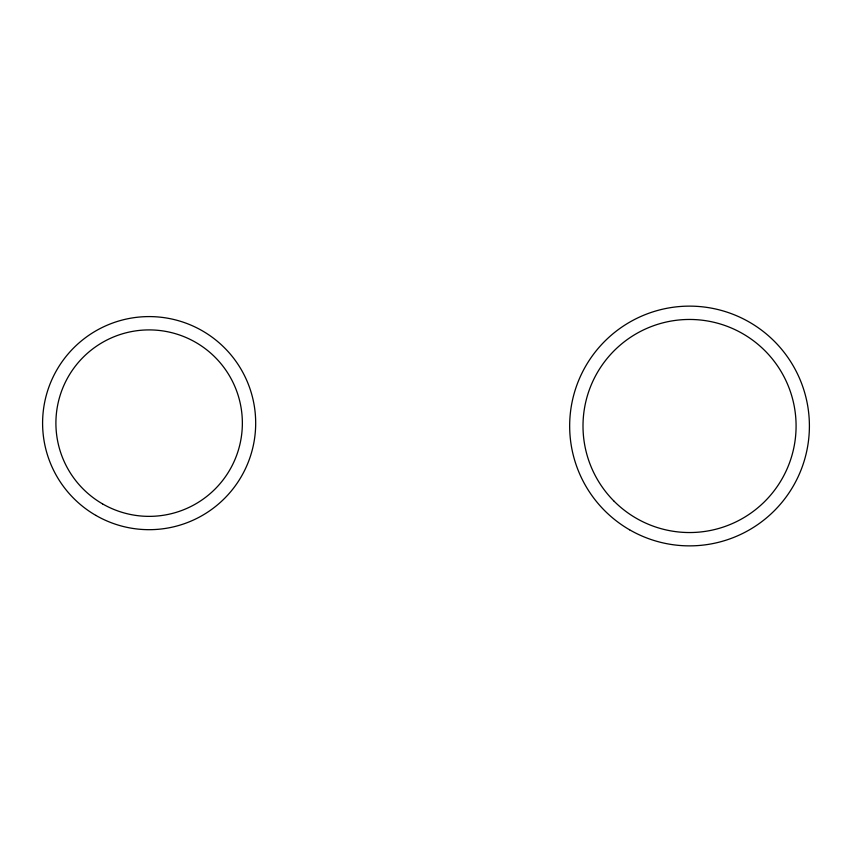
<?xml version="1.0" encoding="UTF-8"?>
<svg xmlns="http://www.w3.org/2000/svg" width="852" height="852" viewBox="0 0 852 852"><rect width="100%" height="100%" fill="white"/><g stroke="black" fill="none" stroke-linecap="round" stroke-linejoin="round"><path stroke-width="1.28" d="M629.607 529.806A119.855 119.855 0 0 0 809.4 426A119.855 119.855 0 0 0 629.607 322.194A119.855 119.855 0 0 0 629.607 529.806M614.207 501.338A106.543 106.543 0 0 0 792.456 453.573A106.543 106.543 0 0 0 661.961 323.089A106.543 106.543 0 0 0 614.207 501.338M102.528 503.873A93.219 93.219 0 0 0 242.362 423.135A93.219 93.219 0 0 0 102.528 342.397A93.219 93.219 0 0 0 102.528 503.873M95.871 515.407A106.543 106.543 0 0 0 255.685 423.135A106.543 106.543 0 0 0 95.871 330.864A106.543 106.543 0 0 0 95.871 515.407"/></g></svg>
